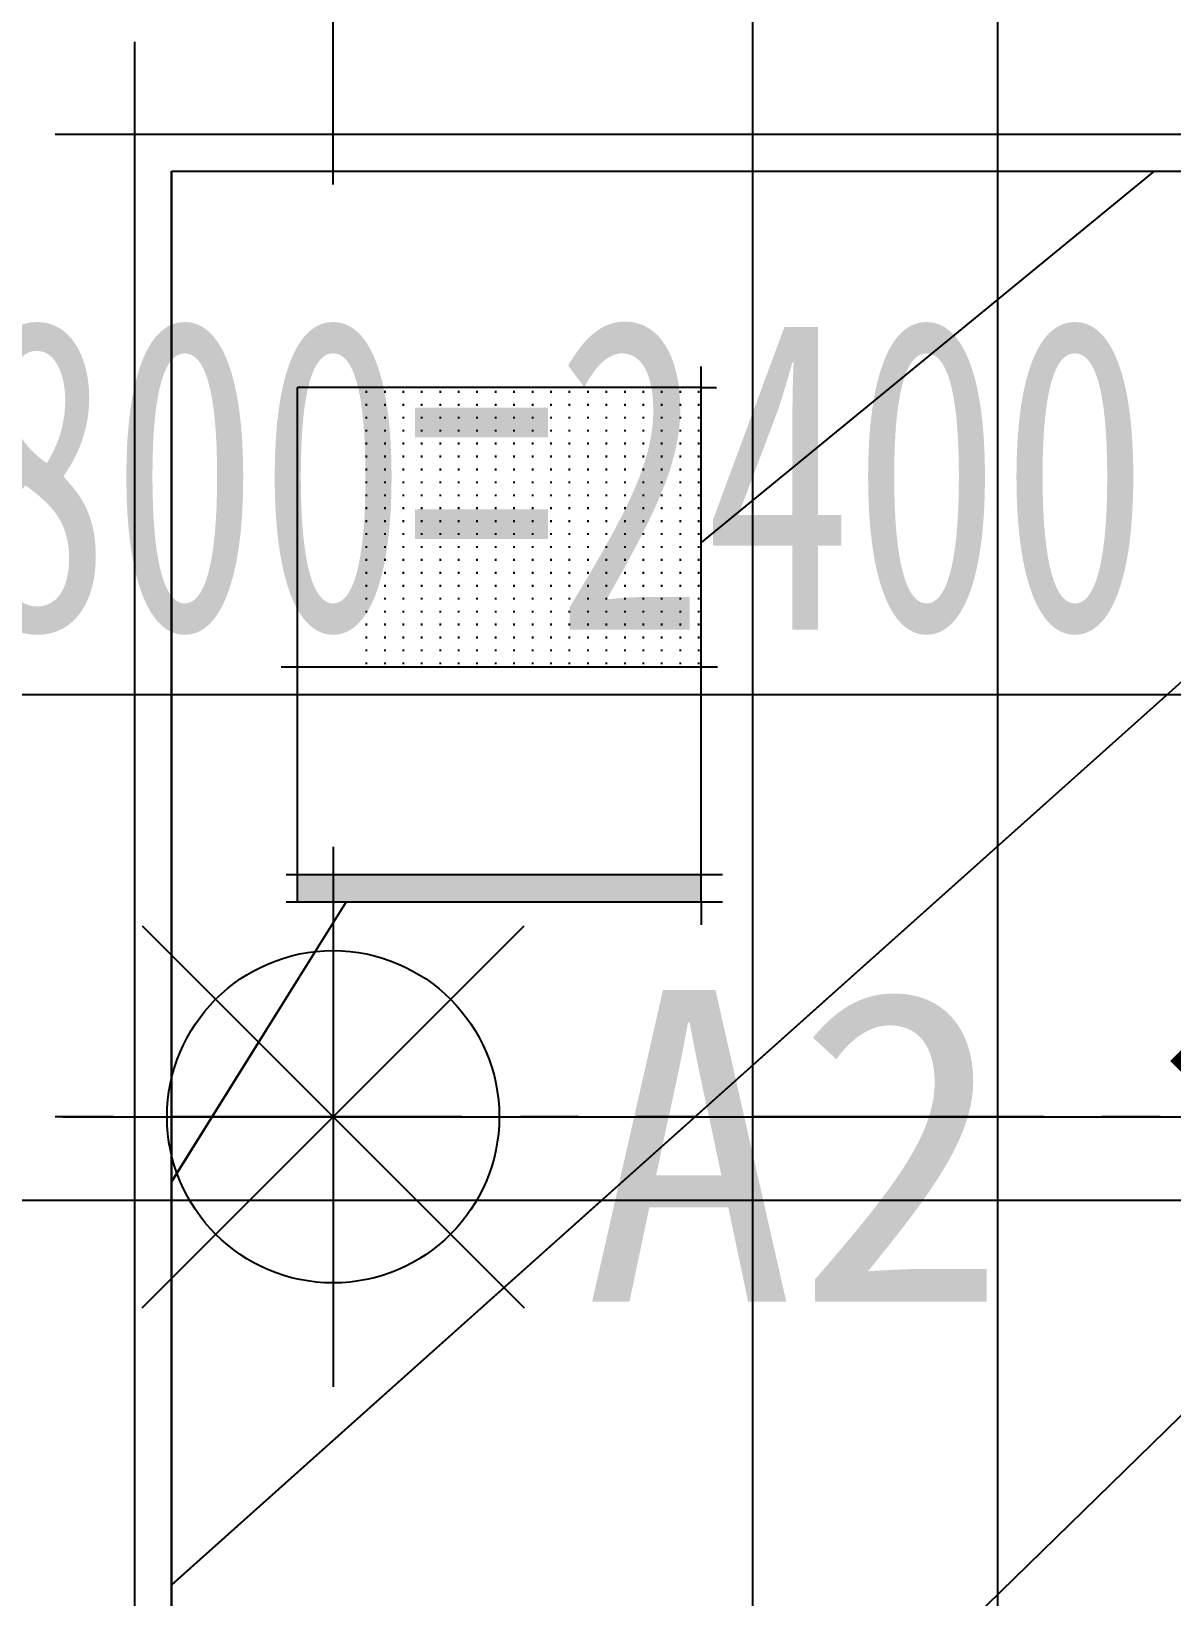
# Model space of a CAD drawing. Header units: millimetres. Extents: x -235126 to 312941, y -228449 to 114042.
# Drawn here: x -5432 to -4746, y -141575 to -140633 of the extents above; entities that cross this region are included whole.
import ezdxf

# ---------------------------------------------------------------- set-up
doc = ezdxf.new("R2010")
doc.units = ezdxf.units.MM
doc.header["$LTSCALE"] = 800
doc.linetypes.add('DASH', pattern=[0.35, 0.25, -0.1])
doc.linetypes.add('PHANTOM2', pattern=[1.25, 0.625, -0.125, 0.125, -0.125, 0.125, -0.125])
doc.layers.get('DEFPOINTS').update_dxf_attribs({"color": 250})
for name, color, linetype in [('EQUIP-照明', 3, 'Continuous'), ('FC-BHTACH1-地坪铺砌', 8, 'Continuous'), ('FF-FURN1-活动家具', 1, 'Continuous'), ('RC-DIM2-灯具尺寸', 7, 'Continuous'), ('RC-LIGHT-灯具', 2, 'Continuous')]:
    doc.layers.add(name, color=color, linetype=linetype)
doc.styles.add('宋-ZY', font='')
doc.styles.add('宋-图框', font='', dxfattribs={"width": 0.7})
doc.styles.get('宋-ZY').set_extended_font_data('SimSun')
doc.styles.get('宋-图框').set_extended_font_data('SimSun')
doc.dimstyles.new('1比75', dxfattribs={"dimscale": 75, "dimtxt": 2.5, "dimasz": 1, "dimexe": 1, "dimexo": 1.5, "dimgap": 0.5, "dimtad": 1, "dimdec": 0, "dimzin": 0, "dimdsep": 46, "dimtxsty": '宋-图框', "dimblk": 'ARCHTICK', "dimcen": 0.09, "dimdle": 1, "dimclrd": 8, "dimclre": 8, "dimclrt": 2, "dimadec": 0, "dimazin": 0, "dimtfac": 1, "dimtdec": 0, "dimtix": 1, "dimtmove": 2, "dimatfit": 3, "dimldrblk": 'DOT', "dimfxl": 1, "dimtolj": 1, "dimtzin": 0, "dimlwd": -1, "dimlwe": -1, "dimarcsym": 0})

# ---------------------------------------------------------------- blocks, each defined once
blk = doc.blocks.new('dfhsdfjdfhfdhsfdj')
blk.add_hatch(color=8).paths.add_polyline_path([(49037.81, 19427.03), (49054.39, 19427.03), (49054.39, 19670.05), (49037.81, 19670.05)])
for p, q in [((48592.44, 19815.97), (48592.44, 18949.8)), ((49835.94, 19767.97), (48536.78, 19767.97))]:
    blk.add_line(p, q)
at = {"color": 8}
for p, q in [((48614.66, 19745.75), (48614.66, 19040.2)), ((49770.22, 19745.75), (48614.66, 19745.75)), ((49465.42, 19745.75), (48834.43, 19040.2)), ((49054.39, 19640.64), (49222.66, 19745.75)), ((48912.96, 19679.78), (48912.96, 19417.17)), ((48744.85, 19427.03), (48744.85, 19670.05)), ((49054.39, 19670.05), (48744.85, 19670.05)), ((49037.81, 19676.77), (49037.81, 19414.16)), ((49054.39, 19676.77), (49054.39, 19414.16)), ((49054.39, 19670.05), (49054.39, 19427.03)), ((48746.92, 19628.66), (48748.03, 19628.66)), ((48754.7, 19628.66), (48755.81, 19628.66)), ((48762.48, 19628.66), (48763.59, 19628.66)), ((48770.26, 19628.66), (48771.37, 19628.66)), ((48778.03, 19628.66), (48779.15, 19628.66)), ((48785.81, 19628.66), (48786.92, 19628.66)), ((48793.59, 19628.66), (48794.7, 19628.66)), ((48801.37, 19628.66), (48802.48, 19628.66)), ((48809.15, 19628.66), (48810.26, 19628.66)), ((48816.92, 19628.66), (48818.03, 19628.66)), ((48824.7, 19628.66), (48825.81, 19628.66)), ((48832.48, 19628.66), (48833.59, 19628.66)), ((48840.26, 19628.66), (48841.37, 19628.66)), ((48848.03, 19628.66), (48849.15, 19628.66)), ((48855.81, 19628.66), (48856.92, 19628.66)), ((48863.59, 19628.66), (48864.7, 19628.66)), ((48871.37, 19628.66), (48872.48, 19628.66)), ((48879.15, 19628.66), (48880.26, 19628.66)), ((48886.92, 19628.66), (48888.03, 19628.66)), ((48894.7, 19628.66), (48895.81, 19628.66)), ((48902.48, 19628.66), (48903.59, 19628.66)), ((48910.26, 19628.66), (48911.37, 19628.66)), ((48746.92, 19617.55), (48748.03, 19617.55)), ((48754.7, 19617.55), (48755.81, 19617.55)), ((48762.48, 19617.55), (48763.59, 19617.55)), ((48770.26, 19617.55), (48771.37, 19617.55)), ((48778.03, 19617.55), (48779.15, 19617.55)), ((48785.81, 19617.55), (48786.92, 19617.55)), ((48793.59, 19617.55), (48794.7, 19617.55)), ((48801.37, 19617.55), (48802.48, 19617.55)), ((48809.15, 19617.55), (48810.26, 19617.55)), ((48816.92, 19617.55), (48818.03, 19617.55)), ((48824.7, 19617.55), (48825.81, 19617.55)), ((48832.48, 19617.55), (48833.59, 19617.55)), ((48840.26, 19617.55), (48841.37, 19617.55)), ((48848.03, 19617.55), (48849.15, 19617.55)), ((48855.81, 19617.55), (48856.92, 19617.55)), ((48863.59, 19617.55), (48864.7, 19617.55)), ((48871.37, 19617.55), (48872.48, 19617.55)), ((48879.15, 19617.55), (48880.26, 19617.55)), ((48886.92, 19617.55), (48888.03, 19617.55)), ((48894.7, 19617.55), (48895.81, 19617.55)), ((48902.48, 19617.55), (48903.59, 19617.55)), ((48910.26, 19617.55), (48911.37, 19617.55)), ((48746.92, 19606.44), (48748.03, 19606.44)), ((48754.7, 19606.44), (48755.81, 19606.44)), ((48762.48, 19606.44), (48763.59, 19606.44)), ((48770.26, 19606.44), (48771.37, 19606.44)), ((48778.03, 19606.44), (48779.15, 19606.44)), ((48785.81, 19606.44), (48786.92, 19606.44)), ((48793.59, 19606.44), (48794.7, 19606.44)), ((48801.37, 19606.44), (48802.48, 19606.44)), ((48809.15, 19606.44), (48810.26, 19606.44)), ((48816.92, 19606.44), (48818.03, 19606.44)), ((48824.7, 19606.44), (48825.81, 19606.44)), ((48832.48, 19606.44), (48833.59, 19606.44)), ((48840.26, 19606.44), (48841.37, 19606.44)), ((48848.03, 19606.44), (48849.15, 19606.44)), ((48855.81, 19606.44), (48856.92, 19606.44)), ((48863.59, 19606.44), (48864.7, 19606.44)), ((48871.37, 19606.44), (48872.48, 19606.44)), ((48879.15, 19606.44), (48880.26, 19606.44)), ((48886.92, 19606.44), (48888.03, 19606.44)), ((48894.7, 19606.44), (48895.81, 19606.44)), ((48902.48, 19606.44), (48903.59, 19606.44)), ((48910.26, 19606.44), (48911.37, 19606.44)), ((48746.92, 19595.33), (48748.03, 19595.33)), ((48754.7, 19595.33), (48755.81, 19595.33)), ((48762.48, 19595.33), (48763.59, 19595.33)), ((48770.26, 19595.33), (48771.37, 19595.33)), ((48778.03, 19595.33), (48779.15, 19595.33)), ((48785.81, 19595.33), (48786.92, 19595.33)), ((48793.59, 19595.33), (48794.7, 19595.33)), ((48801.37, 19595.33), (48802.48, 19595.33)), ((48809.15, 19595.33), (48810.26, 19595.33)), ((48816.92, 19595.33), (48818.03, 19595.33)), ((48824.7, 19595.33), (48825.81, 19595.33)), ((48832.48, 19595.33), (48833.59, 19595.33)), ((48840.26, 19595.33), (48841.37, 19595.33)), ((48848.03, 19595.33), (48849.15, 19595.33)), ((48855.81, 19595.33), (48856.92, 19595.33)), ((48863.59, 19595.33), (48864.7, 19595.33)), ((48871.37, 19595.33), (48872.48, 19595.33)), ((48879.15, 19595.33), (48880.26, 19595.33)), ((48886.92, 19595.33), (48888.03, 19595.33)), ((48894.7, 19595.33), (48895.81, 19595.33)), ((48902.48, 19595.33), (48903.59, 19595.33)), ((48910.26, 19595.33), (48911.37, 19595.33)), ((48746.92, 19584.22), (48748.03, 19584.22)), ((48754.7, 19584.22), (48755.81, 19584.22)), ((48762.48, 19584.22), (48763.59, 19584.22)), ((48770.26, 19584.22), (48771.37, 19584.22)), ((48778.03, 19584.22), (48779.15, 19584.22)), ((48785.81, 19584.22), (48786.92, 19584.22)), ((48793.59, 19584.22), (48794.7, 19584.22)), ((48801.37, 19584.22), (48802.48, 19584.22)), ((48809.15, 19584.22), (48810.26, 19584.22)), ((48816.92, 19584.22), (48818.03, 19584.22)), ((48824.7, 19584.22), (48825.81, 19584.22)), ((48832.48, 19584.22), (48833.59, 19584.22)), ((48840.26, 19584.22), (48841.37, 19584.22)), ((48848.03, 19584.22), (48849.15, 19584.22)), ((48855.81, 19584.22), (48856.92, 19584.22)), ((48863.59, 19584.22), (48864.7, 19584.22)), ((48871.37, 19584.22), (48872.48, 19584.22)), ((48879.15, 19584.22), (48880.26, 19584.22)), ((48886.92, 19584.22), (48888.03, 19584.22)), ((48894.7, 19584.22), (48895.81, 19584.22)), ((48902.48, 19584.22), (48903.59, 19584.22)), ((48910.26, 19584.22), (48911.37, 19584.22)), ((48746.92, 19573.11), (48748.03, 19573.11)), ((48754.7, 19573.11), (48755.81, 19573.11)), ((48762.48, 19573.11), (48763.59, 19573.11)), ((48770.26, 19573.11), (48771.37, 19573.11)), ((48778.03, 19573.11), (48779.15, 19573.11)), ((48785.81, 19573.11), (48786.92, 19573.11)), ((48793.59, 19573.11), (48794.7, 19573.11)), ((48801.37, 19573.11), (48802.48, 19573.11)), ((48809.15, 19573.11), (48810.26, 19573.11)), ((48816.92, 19573.11), (48818.03, 19573.11)), ((48824.7, 19573.11), (48825.81, 19573.11)), ((48832.48, 19573.11), (48833.59, 19573.11)), ((48840.26, 19573.11), (48841.37, 19573.11)), ((48848.03, 19573.11), (48849.15, 19573.11)), ((48855.81, 19573.11), (48856.92, 19573.11)), ((48863.59, 19573.11), (48864.7, 19573.11)), ((48871.37, 19573.11), (48872.48, 19573.11)), ((48879.15, 19573.11), (48880.26, 19573.11)), ((48886.92, 19573.11), (48888.03, 19573.11)), ((48894.7, 19573.11), (48895.81, 19573.11)), ((48902.48, 19573.11), (48903.59, 19573.11)), ((48910.26, 19573.11), (48911.37, 19573.11)), ((48746.92, 19562), (48748.03, 19562)), ((48754.7, 19562), (48755.81, 19562)), ((48762.48, 19562), (48763.59, 19562)), ((48770.26, 19562), (48771.37, 19562)), ((48778.03, 19562), (48779.15, 19562)), ((48785.81, 19562), (48786.92, 19562)), ((48793.59, 19562), (48794.7, 19562)), ((48801.37, 19562), (48802.48, 19562)), ((48809.15, 19562), (48810.26, 19562)), ((48816.92, 19562), (48818.03, 19562)), ((48824.7, 19562), (48825.81, 19562)), ((48832.48, 19562), (48833.59, 19562)), ((48840.26, 19562), (48841.37, 19562)), ((48848.03, 19562), (48849.15, 19562)), ((48855.81, 19562), (48856.92, 19562)), ((48863.59, 19562), (48864.7, 19562)), ((48871.37, 19562), (48872.48, 19562)), ((48879.15, 19562), (48880.26, 19562)), ((48886.92, 19562), (48888.03, 19562)), ((48894.7, 19562), (48895.81, 19562)), ((48902.48, 19562), (48903.59, 19562)), ((48910.26, 19562), (48911.37, 19562)), ((49267.84, 19040.2), (49770.22, 19555.35)), ((48746.92, 19550.88), (48748.03, 19550.88)), ((48754.7, 19550.88), (48755.81, 19550.88)), ((48762.48, 19550.88), (48763.59, 19550.88)), ((48770.26, 19550.88), (48771.37, 19550.88)), ((48778.03, 19550.88), (48779.15, 19550.88)), ((48785.81, 19550.88), (48786.92, 19550.88)), ((48793.59, 19550.88), (48794.7, 19550.88)), ((48801.37, 19550.88), (48802.48, 19550.88)), ((48809.15, 19550.88), (48810.26, 19550.88)), ((48816.92, 19550.88), (48818.03, 19550.88)), ((48824.7, 19550.88), (48825.81, 19550.88)), ((48832.48, 19550.88), (48833.59, 19550.88)), ((48840.26, 19550.88), (48841.37, 19550.88)), ((48848.03, 19550.88), (48849.15, 19550.88)), ((48855.81, 19550.88), (48856.92, 19550.88)), ((48863.59, 19550.88), (48864.7, 19550.88)), ((48871.37, 19550.88), (48872.48, 19550.88)), ((48879.15, 19550.88), (48880.26, 19550.88)), ((48886.92, 19550.88), (48888.03, 19550.88)), ((48894.7, 19550.88), (48895.81, 19550.88)), ((48902.48, 19550.88), (48903.59, 19550.88)), ((48910.26, 19550.88), (48911.37, 19550.88)), ((48746.92, 19539.77), (48748.03, 19539.77)), ((48754.7, 19539.77), (48755.81, 19539.77)), ((48762.48, 19539.77), (48763.59, 19539.77)), ((48770.26, 19539.77), (48771.37, 19539.77)), ((48778.03, 19539.77), (48779.15, 19539.77)), ((48785.81, 19539.77), (48786.92, 19539.77)), ((48793.59, 19539.77), (48794.7, 19539.77)), ((48801.37, 19539.77), (48802.48, 19539.77)), ((48809.15, 19539.77), (48810.26, 19539.77)), ((48816.92, 19539.77), (48818.03, 19539.77)), ((48824.7, 19539.77), (48825.81, 19539.77)), ((48832.48, 19539.77), (48833.59, 19539.77)), ((48840.26, 19539.77), (48841.37, 19539.77)), ((48848.03, 19539.77), (48849.15, 19539.77)), ((48855.81, 19539.77), (48856.92, 19539.77)), ((48863.59, 19539.77), (48864.7, 19539.77)), ((48871.37, 19539.77), (48872.48, 19539.77)), ((48879.15, 19539.77), (48880.26, 19539.77)), ((48886.92, 19539.77), (48888.03, 19539.77)), ((48894.7, 19539.77), (48895.81, 19539.77)), ((48902.48, 19539.77), (48903.59, 19539.77)), ((48910.26, 19539.77), (48911.37, 19539.77)), ((48746.92, 19528.66), (48748.03, 19528.66)), ((48754.7, 19528.66), (48755.81, 19528.66)), ((48762.48, 19528.66), (48763.59, 19528.66)), ((48770.26, 19528.66), (48771.37, 19528.66)), ((48778.03, 19528.66), (48779.15, 19528.66)), ((48785.81, 19528.66), (48786.92, 19528.66)), ((48793.59, 19528.66), (48794.7, 19528.66)), ((48801.37, 19528.66), (48802.48, 19528.66)), ((48809.15, 19528.66), (48810.26, 19528.66)), ((48816.92, 19528.66), (48818.03, 19528.66)), ((48824.7, 19528.66), (48825.81, 19528.66)), ((48832.48, 19528.66), (48833.59, 19528.66)), ((48840.26, 19528.66), (48841.37, 19528.66)), ((48848.03, 19528.66), (48849.15, 19528.66)), ((48855.81, 19528.66), (48856.92, 19528.66)), ((48863.59, 19528.66), (48864.7, 19528.66)), ((48871.37, 19528.66), (48872.48, 19528.66)), ((48879.15, 19528.66), (48880.26, 19528.66)), ((48886.92, 19528.66), (48888.03, 19528.66)), ((48894.7, 19528.66), (48895.81, 19528.66)), ((48902.48, 19528.66), (48903.59, 19528.66)), ((48910.26, 19528.66), (48911.37, 19528.66)), ((48746.92, 19517.55), (48748.03, 19517.55)), ((48754.7, 19517.55), (48755.81, 19517.55)), ((48762.48, 19517.55), (48763.59, 19517.55)), ((48770.26, 19517.55), (48771.37, 19517.55)), ((48778.03, 19517.55), (48779.15, 19517.55)), ((48785.81, 19517.55), (48786.92, 19517.55)), ((48793.59, 19517.55), (48794.7, 19517.55)), ((48801.37, 19517.55), (48802.48, 19517.55)), ((48809.15, 19517.55), (48810.26, 19517.55)), ((48816.92, 19517.55), (48818.03, 19517.55)), ((48824.7, 19517.55), (48825.81, 19517.55)), ((48832.48, 19517.55), (48833.59, 19517.55)), ((48840.26, 19517.55), (48841.37, 19517.55)), ((48848.03, 19517.55), (48849.15, 19517.55)), ((48855.81, 19517.55), (48856.92, 19517.55)), ((48863.59, 19517.55), (48864.7, 19517.55)), ((48871.37, 19517.55), (48872.48, 19517.55)), ((48879.15, 19517.55), (48880.26, 19517.55)), ((48886.92, 19517.55), (48888.03, 19517.55)), ((48894.7, 19517.55), (48895.81, 19517.55)), ((48902.48, 19517.55), (48903.59, 19517.55)), ((48910.26, 19517.55), (48911.37, 19517.55)), ((48746.92, 19506.44), (48748.03, 19506.44)), ((48754.7, 19506.44), (48755.81, 19506.44)), ((48762.48, 19506.44), (48763.59, 19506.44)), ((48770.26, 19506.44), (48771.37, 19506.44)), ((48778.03, 19506.44), (48779.15, 19506.44)), ((48785.81, 19506.44), (48786.92, 19506.44)), ((48793.59, 19506.44), (48794.7, 19506.44)), ((48801.37, 19506.44), (48802.48, 19506.44)), ((48809.15, 19506.44), (48810.26, 19506.44)), ((48816.92, 19506.44), (48818.03, 19506.44)), ((48824.7, 19506.44), (48825.81, 19506.44)), ((48832.48, 19506.44), (48833.59, 19506.44)), ((48840.26, 19506.44), (48841.37, 19506.44)), ((48848.03, 19506.44), (48849.15, 19506.44)), ((48855.81, 19506.44), (48856.92, 19506.44)), ((48863.59, 19506.44), (48864.7, 19506.44)), ((48871.37, 19506.44), (48872.48, 19506.44)), ((48879.15, 19506.44), (48880.26, 19506.44)), ((48886.92, 19506.44), (48888.03, 19506.44)), ((48894.7, 19506.44), (48895.81, 19506.44)), ((48902.48, 19506.44), (48903.59, 19506.44)), ((48910.26, 19506.44), (48911.37, 19506.44)), ((48746.92, 19495.33), (48748.03, 19495.33)), ((48754.7, 19495.33), (48755.81, 19495.33)), ((48762.48, 19495.33), (48763.59, 19495.33)), ((48770.26, 19495.33), (48771.37, 19495.33)), ((48778.03, 19495.33), (48779.15, 19495.33)), ((48785.81, 19495.33), (48786.92, 19495.33)), ((48793.59, 19495.33), (48794.7, 19495.33)), ((48801.37, 19495.33), (48802.48, 19495.33)), ((48809.15, 19495.33), (48810.26, 19495.33)), ((48816.92, 19495.33), (48818.03, 19495.33)), ((48824.7, 19495.33), (48825.81, 19495.33)), ((48832.48, 19495.33), (48833.59, 19495.33)), ((48840.26, 19495.33), (48841.37, 19495.33)), ((48848.03, 19495.33), (48849.15, 19495.33)), ((48855.81, 19495.33), (48856.92, 19495.33)), ((48863.59, 19495.33), (48864.7, 19495.33)), ((48871.37, 19495.33), (48872.48, 19495.33)), ((48879.15, 19495.33), (48880.26, 19495.33)), ((48886.92, 19495.33), (48888.03, 19495.33)), ((48894.7, 19495.33), (48895.81, 19495.33)), ((48902.48, 19495.33), (48903.59, 19495.33)), ((48910.26, 19495.33), (48911.37, 19495.33)), ((48746.92, 19484.22), (48748.03, 19484.22)), ((48754.7, 19484.22), (48755.81, 19484.22)), ((48762.48, 19484.22), (48763.59, 19484.22)), ((48770.26, 19484.22), (48771.37, 19484.22)), ((48778.03, 19484.22), (48779.15, 19484.22)), ((48785.81, 19484.22), (48786.92, 19484.22)), ((48793.59, 19484.22), (48794.7, 19484.22)), ((48801.37, 19484.22), (48802.48, 19484.22)), ((48809.15, 19484.22), (48810.26, 19484.22)), ((48816.92, 19484.22), (48818.03, 19484.22)), ((48824.7, 19484.22), (48825.81, 19484.22)), ((48832.48, 19484.22), (48833.59, 19484.22)), ((48840.26, 19484.22), (48841.37, 19484.22)), ((48848.03, 19484.22), (48849.15, 19484.22)), ((48855.81, 19484.22), (48856.92, 19484.22)), ((48863.59, 19484.22), (48864.7, 19484.22)), ((48871.37, 19484.22), (48872.48, 19484.22)), ((48879.15, 19484.22), (48880.26, 19484.22)), ((48886.92, 19484.22), (48888.03, 19484.22)), ((48894.7, 19484.22), (48895.81, 19484.22)), ((48902.48, 19484.22), (48903.59, 19484.22)), ((48910.26, 19484.22), (48911.37, 19484.22)), ((48746.92, 19473.11), (48748.03, 19473.11)), ((48754.7, 19473.11), (48755.81, 19473.11)), ((48762.48, 19473.11), (48763.59, 19473.11)), ((48770.26, 19473.11), (48771.37, 19473.11)), ((48778.03, 19473.11), (48779.15, 19473.11)), ((48785.81, 19473.11), (48786.92, 19473.11)), ((48793.59, 19473.11), (48794.7, 19473.11)), ((48801.37, 19473.11), (48802.48, 19473.11)), ((48809.15, 19473.11), (48810.26, 19473.11)), ((48816.92, 19473.11), (48818.03, 19473.11)), ((48824.7, 19473.11), (48825.81, 19473.11)), ((48832.48, 19473.11), (48833.59, 19473.11)), ((48840.26, 19473.11), (48841.37, 19473.11)), ((48848.03, 19473.11), (48849.15, 19473.11)), ((48855.81, 19473.11), (48856.92, 19473.11)), ((48863.59, 19473.11), (48864.7, 19473.11)), ((48871.37, 19473.11), (48872.48, 19473.11)), ((48879.15, 19473.11), (48880.26, 19473.11)), ((48886.92, 19473.11), (48888.03, 19473.11)), ((48894.7, 19473.11), (48895.81, 19473.11)), ((48902.48, 19473.11), (48903.59, 19473.11)), ((48910.26, 19473.11), (48911.37, 19473.11)), ((48746.92, 19462), (48748.03, 19462)), ((48754.7, 19462), (48755.81, 19462)), ((48762.48, 19462), (48763.59, 19462)), ((48770.26, 19462), (48771.37, 19462)), ((48778.03, 19462), (48779.15, 19462)), ((48785.81, 19462), (48786.92, 19462)), ((48793.59, 19462), (48794.7, 19462)), ((48801.37, 19462), (48802.48, 19462)), ((48809.15, 19462), (48810.26, 19462)), ((48816.92, 19462), (48818.03, 19462)), ((48824.7, 19462), (48825.81, 19462)), ((48832.48, 19462), (48833.59, 19462)), ((48840.26, 19462), (48841.37, 19462)), ((48848.03, 19462), (48849.15, 19462)), ((48855.81, 19462), (48856.92, 19462)), ((48863.59, 19462), (48864.7, 19462)), ((48871.37, 19462), (48872.48, 19462)), ((48879.15, 19462), (48880.26, 19462)), ((48886.92, 19462), (48888.03, 19462)), ((48894.7, 19462), (48895.81, 19462)), ((48902.48, 19462), (48903.59, 19462)), ((48910.26, 19462), (48911.37, 19462)), ((48746.92, 19450.88), (48748.03, 19450.88)), ((48754.7, 19450.88), (48755.81, 19450.88)), ((48762.48, 19450.88), (48763.59, 19450.88)), ((48770.26, 19450.88), (48771.37, 19450.88)), ((48778.03, 19450.88), (48779.15, 19450.88)), ((48785.81, 19450.88), (48786.92, 19450.88)), ((48793.59, 19450.88), (48794.7, 19450.88)), ((48801.37, 19450.88), (48802.48, 19450.88)), ((48809.15, 19450.88), (48810.26, 19450.88)), ((48816.92, 19450.88), (48818.03, 19450.88)), ((48824.7, 19450.88), (48825.81, 19450.88)), ((48832.48, 19450.88), (48833.59, 19450.88)), ((48840.26, 19450.88), (48841.37, 19450.88)), ((48848.03, 19450.88), (48849.15, 19450.88)), ((48855.81, 19450.88), (48856.92, 19450.88)), ((48863.59, 19450.88), (48864.7, 19450.88)), ((48871.37, 19450.88), (48872.48, 19450.88)), ((48879.15, 19450.88), (48880.26, 19450.88)), ((48886.92, 19450.88), (48888.03, 19450.88)), ((48894.7, 19450.88), (48895.81, 19450.88)), ((48902.48, 19450.88), (48903.59, 19450.88)), ((48910.26, 19450.88), (48911.37, 19450.88)), ((48746.92, 19439.77), (48748.03, 19439.77)), ((48754.7, 19439.77), (48755.81, 19439.77)), ((48762.48, 19439.77), (48763.59, 19439.77)), ((48770.26, 19439.77), (48771.37, 19439.77)), ((48778.03, 19439.77), (48779.15, 19439.77)), ((48785.81, 19439.77), (48786.92, 19439.77)), ((48793.59, 19439.77), (48794.7, 19439.77)), ((48801.37, 19439.77), (48802.48, 19439.77)), ((48809.15, 19439.77), (48810.26, 19439.77)), ((48816.92, 19439.77), (48818.03, 19439.77)), ((48824.7, 19439.77), (48825.81, 19439.77)), ((48832.48, 19439.77), (48833.59, 19439.77)), ((48840.26, 19439.77), (48841.37, 19439.77)), ((48848.03, 19439.77), (48849.15, 19439.77)), ((48855.81, 19439.77), (48856.92, 19439.77)), ((48863.59, 19439.77), (48864.7, 19439.77)), ((48871.37, 19439.77), (48872.48, 19439.77)), ((48879.15, 19439.77), (48880.26, 19439.77)), ((48886.92, 19439.77), (48888.03, 19439.77)), ((48894.7, 19439.77), (48895.81, 19439.77)), ((48902.48, 19439.77), (48903.59, 19439.77)), ((48910.26, 19439.77), (48911.37, 19439.77)), ((48614.66, 19154.4), (48838.13, 19427.03)), ((48744.85, 19427.03), (48732.25, 19427.03)), ((49054.39, 19427.03), (48744.85, 19427.03)), ((48744.85, 19427.03), (48744.85, 19417.78)), ((48746.92, 19428.66), (48748.03, 19428.66)), ((48754.7, 19428.66), (48755.81, 19428.66)), ((48762.48, 19428.66), (48763.59, 19428.66)), ((48770.26, 19428.66), (48771.37, 19428.66)), ((48778.03, 19428.66), (48779.15, 19428.66)), ((48785.81, 19428.66), (48786.92, 19428.66)), ((48793.59, 19428.66), (48794.7, 19428.66)), ((48801.37, 19428.66), (48802.48, 19428.66)), ((48809.15, 19428.66), (48810.26, 19428.66)), ((48816.92, 19428.66), (48818.03, 19428.66)), ((48824.7, 19428.66), (48825.81, 19428.66)), ((48832.48, 19428.66), (48833.59, 19428.66)), ((48840.26, 19428.66), (48841.37, 19428.66)), ((48848.03, 19428.66), (48849.15, 19428.66)), ((48855.81, 19428.66), (48856.92, 19428.66)), ((48863.59, 19428.66), (48864.7, 19428.66)), ((48871.37, 19428.66), (48872.48, 19428.66)), ((48879.15, 19428.66), (48880.26, 19428.66)), ((48886.92, 19428.66), (48888.03, 19428.66)), ((48894.7, 19428.66), (48895.81, 19428.66)), ((48902.48, 19428.66), (48903.59, 19428.66)), ((48910.26, 19428.66), (48911.27, 19428.66)), ((49054.39, 19427.03), (49068.2, 19427.03))]:
    blk.add_line(p, q, dxfattribs=at)
blk = doc.blocks.new('fjfgjgfdfj')
blk.add_hatch(color=8).paths.add_polyline_path([(66722.4, 23723.79), (66722.4, 23740.38), (66479.37, 23740.38), (66479.37, 23723.79)])
for p, q in [((66381.45, 24521.92), (66381.45, 23222.76)), ((66333.46, 23278.43), (67199.62, 23278.43))]:
    blk.add_line(p, q)
at = {"color": 8}
for p, q in [((66403.67, 24456.2), (66403.67, 23300.65)), ((67109.23, 23953.82), (66594.07, 24456.2)), ((66403.67, 24151.4), (67109.23, 23520.41)), ((66508.78, 23740.38), (66403.67, 23908.65)), ((66722.4, 23740.38), (66722.4, 23754.19)), ((66472.65, 23740.38), (66735.26, 23740.38)), ((66479.37, 23740.38), (66722.4, 23740.38)), ((66479.37, 23740.38), (66479.37, 23430.83)), ((66722.4, 23740.38), (66722.4, 23430.83)), ((66472.65, 23723.79), (66735.26, 23723.79)), ((66469.65, 23598.94), (66732.26, 23598.94)), ((66520.76, 23596.24), (66520.76, 23597.35)), ((66531.88, 23596.24), (66531.88, 23597.35)), ((66542.99, 23596.24), (66542.99, 23597.35)), ((66554.1, 23596.24), (66554.1, 23597.35)), ((66565.21, 23596.24), (66565.21, 23597.35)), ((66576.32, 23596.24), (66576.32, 23597.35)), ((66587.43, 23596.24), (66587.43, 23597.35)), ((66598.54, 23596.24), (66598.54, 23597.35)), ((66609.65, 23596.24), (66609.65, 23597.35)), ((66620.76, 23596.24), (66620.76, 23597.35)), ((66631.88, 23596.24), (66631.88, 23597.35)), ((66642.99, 23596.24), (66642.99, 23597.35)), ((66654.1, 23596.24), (66654.1, 23597.35)), ((66665.21, 23596.24), (66665.21, 23597.35)), ((66676.32, 23596.24), (66676.32, 23597.35)), ((66687.43, 23596.24), (66687.43, 23597.35)), ((66698.54, 23596.24), (66698.54, 23597.35)), ((66709.65, 23596.24), (66709.65, 23597.35)), ((66720.76, 23596.24), (66720.76, 23597.26)), ((66520.76, 23588.46), (66520.76, 23589.57)), ((66531.88, 23588.46), (66531.88, 23589.57)), ((66542.99, 23588.46), (66542.99, 23589.57)), ((66554.1, 23588.46), (66554.1, 23589.57)), ((66565.21, 23588.46), (66565.21, 23589.57)), ((66576.32, 23588.46), (66576.32, 23589.57)), ((66587.43, 23588.46), (66587.43, 23589.57)), ((66598.54, 23588.46), (66598.54, 23589.57)), ((66609.65, 23588.46), (66609.65, 23589.57)), ((66620.76, 23588.46), (66620.76, 23589.57)), ((66631.88, 23588.46), (66631.88, 23589.57)), ((66642.99, 23588.46), (66642.99, 23589.57)), ((66654.1, 23588.46), (66654.1, 23589.57)), ((66665.21, 23588.46), (66665.21, 23589.57)), ((66676.32, 23588.46), (66676.32, 23589.57)), ((66687.43, 23588.46), (66687.43, 23589.57)), ((66698.54, 23588.46), (66698.54, 23589.57)), ((66709.65, 23588.46), (66709.65, 23589.57)), ((66720.76, 23588.46), (66720.76, 23589.57)), ((66520.76, 23580.69), (66520.76, 23581.8)), ((66531.88, 23580.69), (66531.88, 23581.8)), ((66542.99, 23580.69), (66542.99, 23581.8)), ((66554.1, 23580.69), (66554.1, 23581.8)), ((66565.21, 23580.69), (66565.21, 23581.8)), ((66576.32, 23580.69), (66576.32, 23581.8)), ((66587.43, 23580.69), (66587.43, 23581.8)), ((66598.54, 23580.69), (66598.54, 23581.8)), ((66609.65, 23580.69), (66609.65, 23581.8)), ((66620.76, 23580.69), (66620.76, 23581.8)), ((66631.88, 23580.69), (66631.88, 23581.8)), ((66642.99, 23580.69), (66642.99, 23581.8)), ((66654.1, 23580.69), (66654.1, 23581.8)), ((66665.21, 23580.69), (66665.21, 23581.8)), ((66676.32, 23580.69), (66676.32, 23581.8)), ((66687.43, 23580.69), (66687.43, 23581.8)), ((66698.54, 23580.69), (66698.54, 23581.8)), ((66709.65, 23580.69), (66709.65, 23581.8)), ((66720.76, 23580.69), (66720.76, 23581.8)), ((66520.76, 23572.91), (66520.76, 23574.02)), ((66531.88, 23572.91), (66531.88, 23574.02)), ((66542.99, 23572.91), (66542.99, 23574.02)), ((66554.1, 23572.91), (66554.1, 23574.02)), ((66565.21, 23572.91), (66565.21, 23574.02)), ((66576.32, 23572.91), (66576.32, 23574.02)), ((66587.43, 23572.91), (66587.43, 23574.02)), ((66598.54, 23572.91), (66598.54, 23574.02)), ((66609.65, 23572.91), (66609.65, 23574.02)), ((66620.76, 23572.91), (66620.76, 23574.02)), ((66631.88, 23572.91), (66631.88, 23574.02)), ((66642.99, 23572.91), (66642.99, 23574.02)), ((66654.1, 23572.91), (66654.1, 23574.02)), ((66665.21, 23572.91), (66665.21, 23574.02)), ((66676.32, 23572.91), (66676.32, 23574.02)), ((66687.43, 23572.91), (66687.43, 23574.02)), ((66698.54, 23572.91), (66698.54, 23574.02)), ((66709.65, 23572.91), (66709.65, 23574.02)), ((66720.76, 23572.91), (66720.76, 23574.02)), ((66520.76, 23565.13), (66520.76, 23566.24)), ((66531.88, 23565.13), (66531.88, 23566.24)), ((66542.99, 23565.13), (66542.99, 23566.24)), ((66554.1, 23565.13), (66554.1, 23566.24)), ((66565.21, 23565.13), (66565.21, 23566.24)), ((66576.32, 23565.13), (66576.32, 23566.24)), ((66587.43, 23565.13), (66587.43, 23566.24)), ((66598.54, 23565.13), (66598.54, 23566.24)), ((66609.65, 23565.13), (66609.65, 23566.24)), ((66620.76, 23565.13), (66620.76, 23566.24)), ((66631.88, 23565.13), (66631.88, 23566.24)), ((66642.99, 23565.13), (66642.99, 23566.24)), ((66654.1, 23565.13), (66654.1, 23566.24)), ((66665.21, 23565.13), (66665.21, 23566.24)), ((66676.32, 23565.13), (66676.32, 23566.24)), ((66687.43, 23565.13), (66687.43, 23566.24)), ((66698.54, 23565.13), (66698.54, 23566.24)), ((66709.65, 23565.13), (66709.65, 23566.24)), ((66720.76, 23565.13), (66720.76, 23566.24)), ((66520.76, 23557.35), (66520.76, 23558.46)), ((66520.76, 23549.57), (66520.76, 23550.69)), ((66531.88, 23557.35), (66531.88, 23558.46)), ((66531.88, 23549.57), (66531.88, 23550.69)), ((66542.99, 23557.35), (66542.99, 23558.46)), ((66542.99, 23549.57), (66542.99, 23550.69)), ((66554.1, 23557.35), (66554.1, 23558.46)), ((66554.1, 23549.57), (66554.1, 23550.69)), ((66565.21, 23557.35), (66565.21, 23558.46)), ((66565.21, 23549.57), (66565.21, 23550.69)), ((66576.32, 23557.35), (66576.32, 23558.46)), ((66576.32, 23549.57), (66576.32, 23550.69)), ((66587.43, 23557.35), (66587.43, 23558.46)), ((66587.43, 23549.57), (66587.43, 23550.69)), ((66598.54, 23557.35), (66598.54, 23558.46)), ((66598.54, 23549.57), (66598.54, 23550.69)), ((66609.65, 23557.35), (66609.65, 23558.46)), ((66609.65, 23549.57), (66609.65, 23550.69)), ((66620.76, 23557.35), (66620.76, 23558.46)), ((66620.76, 23549.57), (66620.76, 23550.69)), ((66631.88, 23557.35), (66631.88, 23558.46)), ((66631.88, 23549.57), (66631.88, 23550.69)), ((66642.99, 23557.35), (66642.99, 23558.46)), ((66642.99, 23549.57), (66642.99, 23550.69)), ((66654.1, 23557.35), (66654.1, 23558.46)), ((66654.1, 23549.57), (66654.1, 23550.69)), ((66665.21, 23557.35), (66665.21, 23558.46)), ((66665.21, 23549.57), (66665.21, 23550.69)), ((66676.32, 23557.35), (66676.32, 23558.46)), ((66676.32, 23549.57), (66676.32, 23550.69)), ((66687.43, 23557.35), (66687.43, 23558.46)), ((66687.43, 23549.57), (66687.43, 23550.69)), ((66698.54, 23557.35), (66698.54, 23558.46)), ((66698.54, 23549.57), (66698.54, 23550.69)), ((66709.65, 23557.35), (66709.65, 23558.46)), ((66709.65, 23549.57), (66709.65, 23550.69)), ((66720.76, 23557.35), (66720.76, 23558.46)), ((66720.76, 23549.57), (66720.76, 23550.69)), ((66520.76, 23541.8), (66520.76, 23542.91)), ((66531.88, 23541.8), (66531.88, 23542.91)), ((66542.99, 23541.8), (66542.99, 23542.91)), ((66554.1, 23541.8), (66554.1, 23542.91)), ((66565.21, 23541.8), (66565.21, 23542.91)), ((66576.32, 23541.8), (66576.32, 23542.91)), ((66587.43, 23541.8), (66587.43, 23542.91)), ((66598.54, 23541.8), (66598.54, 23542.91)), ((66609.65, 23541.8), (66609.65, 23542.91)), ((66620.76, 23541.8), (66620.76, 23542.91)), ((66631.88, 23541.8), (66631.88, 23542.91)), ((66642.99, 23541.8), (66642.99, 23542.91)), ((66654.1, 23541.8), (66654.1, 23542.91)), ((66665.21, 23541.8), (66665.21, 23542.91)), ((66676.32, 23541.8), (66676.32, 23542.91)), ((66687.43, 23541.8), (66687.43, 23542.91)), ((66698.54, 23541.8), (66698.54, 23542.91)), ((66709.65, 23541.8), (66709.65, 23542.91)), ((66720.76, 23541.8), (66720.76, 23542.91)), ((66520.76, 23534.02), (66520.76, 23535.13)), ((66531.88, 23534.02), (66531.88, 23535.13)), ((66542.99, 23534.02), (66542.99, 23535.13)), ((66554.1, 23534.02), (66554.1, 23535.13)), ((66565.21, 23534.02), (66565.21, 23535.13)), ((66576.32, 23534.02), (66576.32, 23535.13)), ((66587.43, 23534.02), (66587.43, 23535.13)), ((66598.54, 23534.02), (66598.54, 23535.13)), ((66609.65, 23534.02), (66609.65, 23535.13)), ((66620.76, 23534.02), (66620.76, 23535.13)), ((66631.88, 23534.02), (66631.88, 23535.13)), ((66642.99, 23534.02), (66642.99, 23535.13)), ((66654.1, 23534.02), (66654.1, 23535.13)), ((66665.21, 23534.02), (66665.21, 23535.13)), ((66676.32, 23534.02), (66676.32, 23535.13)), ((66687.43, 23534.02), (66687.43, 23535.13)), ((66698.54, 23534.02), (66698.54, 23535.13)), ((66709.65, 23534.02), (66709.65, 23535.13)), ((66720.76, 23534.02), (66720.76, 23535.13)), ((66520.76, 23526.24), (66520.76, 23527.35)), ((66531.88, 23526.24), (66531.88, 23527.35)), ((66542.99, 23526.24), (66542.99, 23527.35)), ((66554.1, 23526.24), (66554.1, 23527.35)), ((66565.21, 23526.24), (66565.21, 23527.35)), ((66576.32, 23526.24), (66576.32, 23527.35)), ((66587.43, 23526.24), (66587.43, 23527.35)), ((66598.54, 23526.24), (66598.54, 23527.35)), ((66609.65, 23526.24), (66609.65, 23527.35)), ((66620.76, 23526.24), (66620.76, 23527.35)), ((66631.88, 23526.24), (66631.88, 23527.35)), ((66642.99, 23526.24), (66642.99, 23527.35)), ((66654.1, 23526.24), (66654.1, 23527.35)), ((66665.21, 23526.24), (66665.21, 23527.35)), ((66676.32, 23526.24), (66676.32, 23527.35)), ((66687.43, 23526.24), (66687.43, 23527.35)), ((66698.54, 23526.24), (66698.54, 23527.35)), ((66709.65, 23526.24), (66709.65, 23527.35)), ((66720.76, 23526.24), (66720.76, 23527.35)), ((66995.03, 23300.65), (66722.4, 23524.11)), ((66520.76, 23518.46), (66520.76, 23519.57)), ((66520.76, 23510.69), (66520.76, 23511.8)), ((66531.88, 23518.46), (66531.88, 23519.57)), ((66531.88, 23510.69), (66531.88, 23511.8)), ((66542.99, 23518.46), (66542.99, 23519.57)), ((66542.99, 23510.69), (66542.99, 23511.8)), ((66554.1, 23518.46), (66554.1, 23519.57)), ((66554.1, 23510.69), (66554.1, 23511.8)), ((66565.21, 23518.46), (66565.21, 23519.57)), ((66565.21, 23510.69), (66565.21, 23511.8)), ((66576.32, 23518.46), (66576.32, 23519.57)), ((66576.32, 23510.69), (66576.32, 23511.8)), ((66587.43, 23518.46), (66587.43, 23519.57)), ((66587.43, 23510.69), (66587.43, 23511.8)), ((66598.54, 23518.46), (66598.54, 23519.57)), ((66598.54, 23510.69), (66598.54, 23511.8)), ((66609.65, 23518.46), (66609.65, 23519.57)), ((66609.65, 23510.69), (66609.65, 23511.8)), ((66620.76, 23518.46), (66620.76, 23519.57)), ((66620.76, 23510.69), (66620.76, 23511.8)), ((66631.88, 23518.46), (66631.88, 23519.57)), ((66631.88, 23510.69), (66631.88, 23511.8)), ((66642.99, 23518.46), (66642.99, 23519.57)), ((66642.99, 23510.69), (66642.99, 23511.8)), ((66654.1, 23518.46), (66654.1, 23519.57)), ((66654.1, 23510.69), (66654.1, 23511.8)), ((66665.21, 23518.46), (66665.21, 23519.57)), ((66665.21, 23510.69), (66665.21, 23511.8)), ((66676.32, 23518.46), (66676.32, 23519.57)), ((66676.32, 23510.69), (66676.32, 23511.8)), ((66687.43, 23518.46), (66687.43, 23519.57)), ((66687.43, 23510.69), (66687.43, 23511.8)), ((66698.54, 23518.46), (66698.54, 23519.57)), ((66698.54, 23510.69), (66698.54, 23511.8)), ((66709.65, 23518.46), (66709.65, 23519.57)), ((66709.65, 23510.69), (66709.65, 23511.8)), ((66720.76, 23518.46), (66720.76, 23519.57)), ((66720.76, 23510.69), (66720.76, 23511.8)), ((66520.76, 23502.91), (66520.76, 23504.02)), ((66531.88, 23502.91), (66531.88, 23504.02)), ((66542.99, 23502.91), (66542.99, 23504.02)), ((66554.1, 23502.91), (66554.1, 23504.02)), ((66565.21, 23502.91), (66565.21, 23504.02)), ((66576.32, 23502.91), (66576.32, 23504.02)), ((66587.43, 23502.91), (66587.43, 23504.02)), ((66598.54, 23502.91), (66598.54, 23504.02)), ((66609.65, 23502.91), (66609.65, 23504.02)), ((66620.76, 23502.91), (66620.76, 23504.02)), ((66631.88, 23502.91), (66631.88, 23504.02)), ((66642.99, 23502.91), (66642.99, 23504.02)), ((66654.1, 23502.91), (66654.1, 23504.02)), ((66665.21, 23502.91), (66665.21, 23504.02)), ((66676.32, 23502.91), (66676.32, 23504.02)), ((66687.43, 23502.91), (66687.43, 23504.02)), ((66698.54, 23502.91), (66698.54, 23504.02)), ((66709.65, 23502.91), (66709.65, 23504.02)), ((66720.76, 23502.91), (66720.76, 23504.02)), ((66520.76, 23495.13), (66520.76, 23496.24)), ((66531.88, 23495.13), (66531.88, 23496.24)), ((66542.99, 23495.13), (66542.99, 23496.24)), ((66554.1, 23495.13), (66554.1, 23496.24)), ((66565.21, 23495.13), (66565.21, 23496.24)), ((66576.32, 23495.13), (66576.32, 23496.24)), ((66587.43, 23495.13), (66587.43, 23496.24)), ((66598.54, 23495.13), (66598.54, 23496.24)), ((66609.65, 23495.13), (66609.65, 23496.24)), ((66620.76, 23495.13), (66620.76, 23496.24)), ((66631.88, 23495.13), (66631.88, 23496.24)), ((66642.99, 23495.13), (66642.99, 23496.24)), ((66654.1, 23495.13), (66654.1, 23496.24)), ((66665.21, 23495.13), (66665.21, 23496.24)), ((66676.32, 23495.13), (66676.32, 23496.24)), ((66687.43, 23495.13), (66687.43, 23496.24)), ((66698.54, 23495.13), (66698.54, 23496.24)), ((66709.65, 23495.13), (66709.65, 23496.24)), ((66720.76, 23495.13), (66720.76, 23496.24)), ((66520.76, 23487.35), (66520.76, 23488.46)), ((66531.88, 23487.35), (66531.88, 23488.46)), ((66542.99, 23487.35), (66542.99, 23488.46)), ((66554.1, 23487.35), (66554.1, 23488.46)), ((66565.21, 23487.35), (66565.21, 23488.46)), ((66576.32, 23487.35), (66576.32, 23488.46)), ((66587.43, 23487.35), (66587.43, 23488.46)), ((66598.54, 23487.35), (66598.54, 23488.46)), ((66609.65, 23487.35), (66609.65, 23488.46)), ((66620.76, 23487.35), (66620.76, 23488.46)), ((66631.88, 23487.35), (66631.88, 23488.46)), ((66642.99, 23487.35), (66642.99, 23488.46)), ((66654.1, 23487.35), (66654.1, 23488.46)), ((66665.21, 23487.35), (66665.21, 23488.46)), ((66676.32, 23487.35), (66676.32, 23488.46)), ((66687.43, 23487.35), (66687.43, 23488.46)), ((66698.54, 23487.35), (66698.54, 23488.46)), ((66709.65, 23487.35), (66709.65, 23488.46)), ((66720.76, 23487.35), (66720.76, 23488.46)), ((66520.76, 23479.57), (66520.76, 23480.69)), ((66531.88, 23479.57), (66531.88, 23480.69)), ((66542.99, 23479.57), (66542.99, 23480.69)), ((66554.1, 23479.57), (66554.1, 23480.69)), ((66565.21, 23479.57), (66565.21, 23480.69)), ((66576.32, 23479.57), (66576.32, 23480.69)), ((66587.43, 23479.57), (66587.43, 23480.69)), ((66598.54, 23479.57), (66598.54, 23480.69)), ((66609.65, 23479.57), (66609.65, 23480.69)), ((66620.76, 23479.57), (66620.76, 23480.69)), ((66631.88, 23479.57), (66631.88, 23480.69)), ((66642.99, 23479.57), (66642.99, 23480.69)), ((66654.1, 23479.57), (66654.1, 23480.69)), ((66665.21, 23479.57), (66665.21, 23480.69)), ((66676.32, 23479.57), (66676.32, 23480.69)), ((66687.43, 23479.57), (66687.43, 23480.69)), ((66698.54, 23479.57), (66698.54, 23480.69)), ((66709.65, 23479.57), (66709.65, 23480.69)), ((66720.76, 23479.57), (66720.76, 23480.69)), ((66520.76, 23471.8), (66520.76, 23472.91)), ((66520.76, 23464.02), (66520.76, 23465.13)), ((66531.88, 23471.8), (66531.88, 23472.91)), ((66531.88, 23464.02), (66531.88, 23465.13)), ((66542.99, 23471.8), (66542.99, 23472.91)), ((66542.99, 23464.02), (66542.99, 23465.13)), ((66554.1, 23471.8), (66554.1, 23472.91)), ((66554.1, 23464.02), (66554.1, 23465.13)), ((66565.21, 23471.8), (66565.21, 23472.91)), ((66565.21, 23464.02), (66565.21, 23465.13)), ((66576.32, 23471.8), (66576.32, 23472.91)), ((66576.32, 23464.02), (66576.32, 23465.13)), ((66587.43, 23471.8), (66587.43, 23472.91)), ((66587.43, 23464.02), (66587.43, 23465.13)), ((66598.54, 23471.8), (66598.54, 23472.91)), ((66598.54, 23464.02), (66598.54, 23465.13)), ((66609.65, 23471.8), (66609.65, 23472.91)), ((66609.65, 23464.02), (66609.65, 23465.13)), ((66620.76, 23471.8), (66620.76, 23472.91)), ((66620.76, 23464.02), (66620.76, 23465.13)), ((66631.88, 23471.8), (66631.88, 23472.91)), ((66631.88, 23464.02), (66631.88, 23465.13)), ((66642.99, 23471.8), (66642.99, 23472.91)), ((66642.99, 23464.02), (66642.99, 23465.13)), ((66654.1, 23471.8), (66654.1, 23472.91)), ((66654.1, 23464.02), (66654.1, 23465.13)), ((66665.21, 23471.8), (66665.21, 23472.91)), ((66665.21, 23464.02), (66665.21, 23465.13)), ((66676.32, 23471.8), (66676.32, 23472.91)), ((66676.32, 23464.02), (66676.32, 23465.13)), ((66687.43, 23471.8), (66687.43, 23472.91)), ((66687.43, 23464.02), (66687.43, 23465.13)), ((66698.54, 23471.8), (66698.54, 23472.91)), ((66698.54, 23464.02), (66698.54, 23465.13)), ((66709.65, 23471.8), (66709.65, 23472.91)), ((66709.65, 23464.02), (66709.65, 23465.13)), ((66720.76, 23471.8), (66720.76, 23472.91)), ((66720.76, 23464.02), (66720.76, 23465.13)), ((66520.76, 23456.24), (66520.76, 23457.35)), ((66531.88, 23456.24), (66531.88, 23457.35)), ((66542.99, 23456.24), (66542.99, 23457.35)), ((66554.1, 23456.24), (66554.1, 23457.35)), ((66565.21, 23456.24), (66565.21, 23457.35)), ((66576.32, 23456.24), (66576.32, 23457.35)), ((66587.43, 23456.24), (66587.43, 23457.35)), ((66598.54, 23456.24), (66598.54, 23457.35)), ((66609.65, 23456.24), (66609.65, 23457.35)), ((66620.76, 23456.24), (66620.76, 23457.35)), ((66631.88, 23456.24), (66631.88, 23457.35)), ((66642.99, 23456.24), (66642.99, 23457.35)), ((66654.1, 23456.24), (66654.1, 23457.35)), ((66665.21, 23456.24), (66665.21, 23457.35)), ((66676.32, 23456.24), (66676.32, 23457.35)), ((66687.43, 23456.24), (66687.43, 23457.35)), ((66698.54, 23456.24), (66698.54, 23457.35)), ((66709.65, 23456.24), (66709.65, 23457.35)), ((66720.76, 23456.24), (66720.76, 23457.35)), ((66520.76, 23448.46), (66520.76, 23449.57)), ((66531.88, 23448.46), (66531.88, 23449.57)), ((66542.99, 23448.46), (66542.99, 23449.57)), ((66554.1, 23448.46), (66554.1, 23449.57)), ((66565.21, 23448.46), (66565.21, 23449.57)), ((66576.32, 23448.46), (66576.32, 23449.57)), ((66587.43, 23448.46), (66587.43, 23449.57)), ((66598.54, 23448.46), (66598.54, 23449.57)), ((66609.65, 23448.46), (66609.65, 23449.57)), ((66620.76, 23448.46), (66620.76, 23449.57)), ((66631.88, 23448.46), (66631.88, 23449.57)), ((66642.99, 23448.46), (66642.99, 23449.57)), ((66654.1, 23448.46), (66654.1, 23449.57)), ((66665.21, 23448.46), (66665.21, 23449.57)), ((66676.32, 23448.46), (66676.32, 23449.57)), ((66687.43, 23448.46), (66687.43, 23449.57)), ((66698.54, 23448.46), (66698.54, 23449.57)), ((66709.65, 23448.46), (66709.65, 23449.57)), ((66720.76, 23448.46), (66720.76, 23449.57)), ((66520.76, 23440.69), (66520.76, 23441.8)), ((66531.88, 23440.69), (66531.88, 23441.8)), ((66542.99, 23440.69), (66542.99, 23441.8)), ((66554.1, 23440.69), (66554.1, 23441.8)), ((66565.21, 23440.69), (66565.21, 23441.8)), ((66576.32, 23440.69), (66576.32, 23441.8)), ((66587.43, 23440.69), (66587.43, 23441.8)), ((66598.54, 23440.69), (66598.54, 23441.8)), ((66609.65, 23440.69), (66609.65, 23441.8)), ((66620.76, 23440.69), (66620.76, 23441.8)), ((66631.88, 23440.69), (66631.88, 23441.8)), ((66642.99, 23440.69), (66642.99, 23441.8)), ((66654.1, 23440.69), (66654.1, 23441.8)), ((66665.21, 23440.69), (66665.21, 23441.8)), ((66676.32, 23440.69), (66676.32, 23441.8)), ((66687.43, 23440.69), (66687.43, 23441.8)), ((66698.54, 23440.69), (66698.54, 23441.8)), ((66709.65, 23440.69), (66709.65, 23441.8)), ((66720.76, 23440.69), (66720.76, 23441.8)), ((66722.4, 23430.83), (66479.37, 23430.83)), ((66520.76, 23432.91), (66520.76, 23434.02)), ((66531.88, 23432.91), (66531.88, 23434.02)), ((66542.99, 23432.91), (66542.99, 23434.02)), ((66554.1, 23432.91), (66554.1, 23434.02)), ((66565.21, 23432.91), (66565.21, 23434.02)), ((66576.32, 23432.91), (66576.32, 23434.02)), ((66587.43, 23432.91), (66587.43, 23434.02)), ((66598.54, 23432.91), (66598.54, 23434.02)), ((66609.65, 23432.91), (66609.65, 23434.02)), ((66620.76, 23432.91), (66620.76, 23434.02)), ((66631.88, 23432.91), (66631.88, 23434.02)), ((66642.99, 23432.91), (66642.99, 23434.02)), ((66654.1, 23432.91), (66654.1, 23434.02)), ((66665.21, 23432.91), (66665.21, 23434.02)), ((66676.32, 23432.91), (66676.32, 23434.02)), ((66687.43, 23432.91), (66687.43, 23434.02)), ((66698.54, 23432.91), (66698.54, 23434.02)), ((66709.65, 23432.91), (66709.65, 23434.02)), ((66720.76, 23432.91), (66720.76, 23434.02)), ((66722.4, 23430.83), (66731.64, 23430.83)), ((66722.4, 23430.83), (66722.4, 23418.23)), ((66403.67, 23300.65), (67109.23, 23300.65))]:
    blk.add_line(p, q, dxfattribs=at)
at = {"layer": 'FF-FURN1-活动家具', "rotation": 90}
blk.add_blockref('dfhsdfjdfhfdhsfdj', (86149.43, -25314.02), dxfattribs=at)
blk = doc.blocks.new('_ArchTick')
at = {"color": 0, "linetype": 'ByBlock', "const_width": 0.15}
blk.add_lwpolyline([(-0.5, -0.5), (0.5, 0.5)], dxfattribs=at)
blk = doc.blocks.new('*D401')
at = {"layer": 'DEFPOINTS', "color": 0, "transparency": 16777216}
for p in [(-6450.8, -140786.55), (-4050.8, -140786.55), (-4050.8, -141032.4)]:
    blk.add_point(p, dxfattribs=at)
at = {"layer": 'FC-BHTACH1-地坪铺砌', "color": 8, "transparency": 16777216}
for p, q in [((-6450.8, -140899.05), (-6450.8, -141107.4)), ((-4050.8, -140899.05), (-4050.8, -141107.4)), ((-6525.8, -141032.4), (-3975.8, -141032.4))]:
    blk.add_line(p, q, dxfattribs=at)
at = {"layer": 'FC-BHTACH1-地坪铺砌', "color": 8, "transparency": 16777216, "xscale": 75, "yscale": 75, "zscale": 75, "rotation": 180}
blk.add_blockref('_ArchTick', (-6450.8, -141032.4), dxfattribs=at)
at = {"layer": 'FC-BHTACH1-地坪铺砌', "color": 8, "transparency": 16777216, "xscale": 75, "yscale": 75, "zscale": 75}
blk.add_blockref('_ArchTick', (-4050.8, -141032.4), dxfattribs=at)
at = {"layer": 'FC-BHTACH1-地坪铺砌', "color": 2, "transparency": 16777216, "insert": (-5250.8, -140901.15), "char_height": 187.5, "attachment_point": 5, "style": '宋-图框'}
blk.add_mtext('\\A1;3×800=2400', dxfattribs=at)
blk = doc.blocks.new('_Dot')
at = {"color": 0, "linetype": 'ByBlock', "lineweight": -2}
blk.add_line((-0.5, 0), (-1, 0), dxfattribs=at)
at = {"color": 0, "linetype": 'ByBlock', "const_width": 0.5}
blk.add_lwpolyline([(-0.25, 0, 1), (0.25, 0, 1)], format="xyb", close=True, dxfattribs=at)
blk = doc.blocks.new('*D402')
at = {"layer": 'DEFPOINTS', "color": 0, "transparency": 16777216}
for p in [(-5239.6, -135736.55), (-4998.21, -135736.55), (-4998.21, -142136.55)]:
    blk.add_point(p, dxfattribs=at)
at = {"layer": 'FC-BHTACH1-地坪铺砌', "color": 8, "transparency": 16777216}
for p, q in [((-4998.21, -142211.55), (-4998.21, -135661.55)), ((-5127.1, -135736.55), (-4923.21, -135736.55)), ((-4885.71, -142136.55), (-4923.21, -142136.55))]:
    blk.add_line(p, q, dxfattribs=at)
at = {"layer": 'FC-BHTACH1-地坪铺砌', "color": 8, "transparency": 16777216, "xscale": 75, "yscale": 75, "zscale": 75}
for p, rotation in [((-4998.21, -135736.55), 90), ((-4998.21, -142136.55), 270)]:
    blk.add_blockref('_ArchTick', p, dxfattribs=dict(at, rotation=rotation))
at = {"layer": 'FC-BHTACH1-地坪铺砌', "color": 2, "transparency": 16777216, "insert": (-5129.46, -138936.55), "char_height": 187.5, "attachment_point": 5, "rotation": 90, "style": '宋-图框'}
blk.add_mtext('\\A1;8×800=6400', dxfattribs=at)
blk = doc.blocks.new('A$C2B93074D')
at = {"layer": 'RC-LIGHT-灯具', "color": 7}
for p, q in [((2.475, 4.642), (2.475, 0.307)), ((0.942, 0.942), (4.008, 4.008)), ((0.942, 4.008), (4.008, 0.942)), ((0.307, 2.475), (4.642, 2.475))]:
    blk.add_line(p, q, dxfattribs=at)
at = {"layer": 'RC-LIGHT-灯具'}
blk.add_circle((2.475, 2.475), 1.333, dxfattribs=at)
blk = doc.blocks.new('*D498')
at = {"layer": 'DEFPOINTS', "color": 0, "transparency": 16777216}
for p in [(-5250.8, -141286.41), (-5250.8, -143136.55), (-4705.53, -143136.55)]:
    blk.add_point(p, dxfattribs=at)
at = {"layer": 'RC-DIM2-灯具尺寸', "color": 8, "transparency": 16777216}
for p, q in [((-4705.53, -141211.41), (-4705.53, -143211.55)), ((-5138.3, -141286.41), (-4630.53, -141286.41)), ((-5138.3, -143136.55), (-4630.53, -143136.55))]:
    blk.add_line(p, q, dxfattribs=at)
at = {"layer": 'RC-DIM2-灯具尺寸', "color": 8, "transparency": 16777216, "xscale": 75, "yscale": 75, "zscale": 75}
for p, rotation in [((-4705.53, -141286.41), 90), ((-4705.53, -143136.55), 270)]:
    blk.add_blockref('_ArchTick', p, dxfattribs=dict(at, rotation=rotation))
at = {"layer": 'RC-DIM2-灯具尺寸', "color": 2, "transparency": 16777216, "insert": (-4836.78, -142211.48), "char_height": 187.5, "attachment_point": 5, "rotation": 90, "style": '宋-图框'}
blk.add_mtext('\\A1;1850', dxfattribs=at)
blk = doc.blocks.new('*D499')
at = {"layer": 'DEFPOINTS', "color": 0, "transparency": 16777216}
for p in [(-7150.8, -140355.88), (-5250.8, -140837.87), (-7150.8, -140853.01)]:
    blk.add_point(p, dxfattribs=at)
at = {"layer": 'RC-DIM2-灯具尺寸', "color": 8, "transparency": 16777216}
for p, q in [((-7150.8, -140740.51), (-7150.8, -140280.88)), ((-5250.8, -140725.37), (-5250.8, -140280.88)), ((-5175.8, -140355.88), (-7225.8, -140355.88))]:
    blk.add_line(p, q, dxfattribs=at)
at = {"layer": 'RC-DIM2-灯具尺寸', "color": 8, "transparency": 16777216, "xscale": 75, "yscale": 75, "zscale": 75, "rotation": 180}
blk.add_blockref('_ArchTick', (-7150.8, -140355.88), dxfattribs=at)
at = {"layer": 'RC-DIM2-灯具尺寸', "color": 8, "transparency": 16777216, "xscale": 75, "yscale": 75, "zscale": 75}
blk.add_blockref('_ArchTick', (-5250.8, -140355.88), dxfattribs=at)
at = {"layer": 'RC-DIM2-灯具尺寸', "color": 2, "transparency": 16777216, "insert": (-6200.8, -140224.63), "char_height": 187.5, "attachment_point": 5, "style": '宋-图框'}
blk.add_mtext('\\A1;1900', dxfattribs=at)

msp = doc.modelspace()

# ---------------------------------------------------------------- linework, layer by layer
at = {"layer": 'FC-BHTACH1-地坪铺砌', "color": 8}
for p, q in [((-4850.8, -143136.55), (-4850.8, -135236.55)), ((-7150.8, -141336.55), (-3350.8, -141336.55))]:
    msp.add_line(p, q, dxfattribs=at)
at = {"layer": 'RC-DIM2-灯具尺寸', "color": 75, "linetype": 'PHANTOM2', "ltscale": 0.35}
msp.add_line((-3423.1, -141286.41), (-7096.89, -141286.41), dxfattribs=at)

# ---------------------------------------------------------------- block references
at = {"layer": 'FF-FURN1-活动家具', "xscale": -1, "rotation": 180.0000000267143}
msp.add_blockref('fjfgjgfdfj', (-71751.65, -117416.75), dxfattribs=at)
at = {"layer": 'RC-LIGHT-灯具', "color": 6, "linetype": 'DASH', "xscale": 75, "yscale": 75, "zscale": 75}
msp.add_blockref('A$C2B93074D', (-5436.43, -141472.04), dxfattribs=at)

# ---------------------------------------------------------------- texts
at = {"layer": 'EQUIP-照明', "insert": (-5100.27, -141303.98), "char_height": 187.5, "attachment_point": 4, "line_spacing_factor": 0.84, "style": '宋-ZY'}
msp.add_mtext('A2', dxfattribs=at)

# ---------------------------------------------------------------- dimensions: what is measured, and where the dimension line sits
at = {"layer": 'FC-BHTACH1-地坪铺砌', "color": 8}
dim = msp.add_linear_dim(base=(-4998.21, -135736.55), p1=(-4998.21, -142136.55), p2=(-5239.6, -135736.55), angle=90, text='8×800=6400', dimstyle='1比75', override={"dimfxl": 100}, dxfattribs=at)
dim.commit()
dim.dimension.update_dxf_attribs({"geometry": '*D402', "text_midpoint": (-5129.46, -138936.55)})
dim = msp.add_linear_dim(base=(-4050.8, -141032.4), p1=(-6450.8, -140786.55), p2=(-4050.8, -140786.55), text='3×800=2400', dimstyle='1比75', override={"dimfxl": 100}, dxfattribs=at)
dim.commit()
dim.dimension.update_dxf_attribs({"geometry": '*D401', "text_midpoint": (-5250.8, -140901.15)})
at = {"layer": 'RC-DIM2-灯具尺寸', "color": 1}
dim = msp.add_linear_dim(base=(-7150.8, -140355.88), p1=(-5250.8, -140837.87), p2=(-7150.8, -140853.01), dimstyle='1比75', override={"dimfxl": 100}, dxfattribs=at)
dim.commit()
dim.dimension.update_dxf_attribs({"geometry": '*D499', "text_midpoint": (-6200.8, -140224.63)})
dim = msp.add_linear_dim(base=(-4705.53, -143136.55), p1=(-5250.8, -141286.41), p2=(-5250.8, -143136.55), angle=90, dimstyle='1比75', override={"dimfxl": 100}, dxfattribs=at)
dim.commit()
dim.dimension.update_dxf_attribs({"geometry": '*D498', "text_midpoint": (-4836.78, -142211.48)})

doc.saveas('drawing.dxf')
